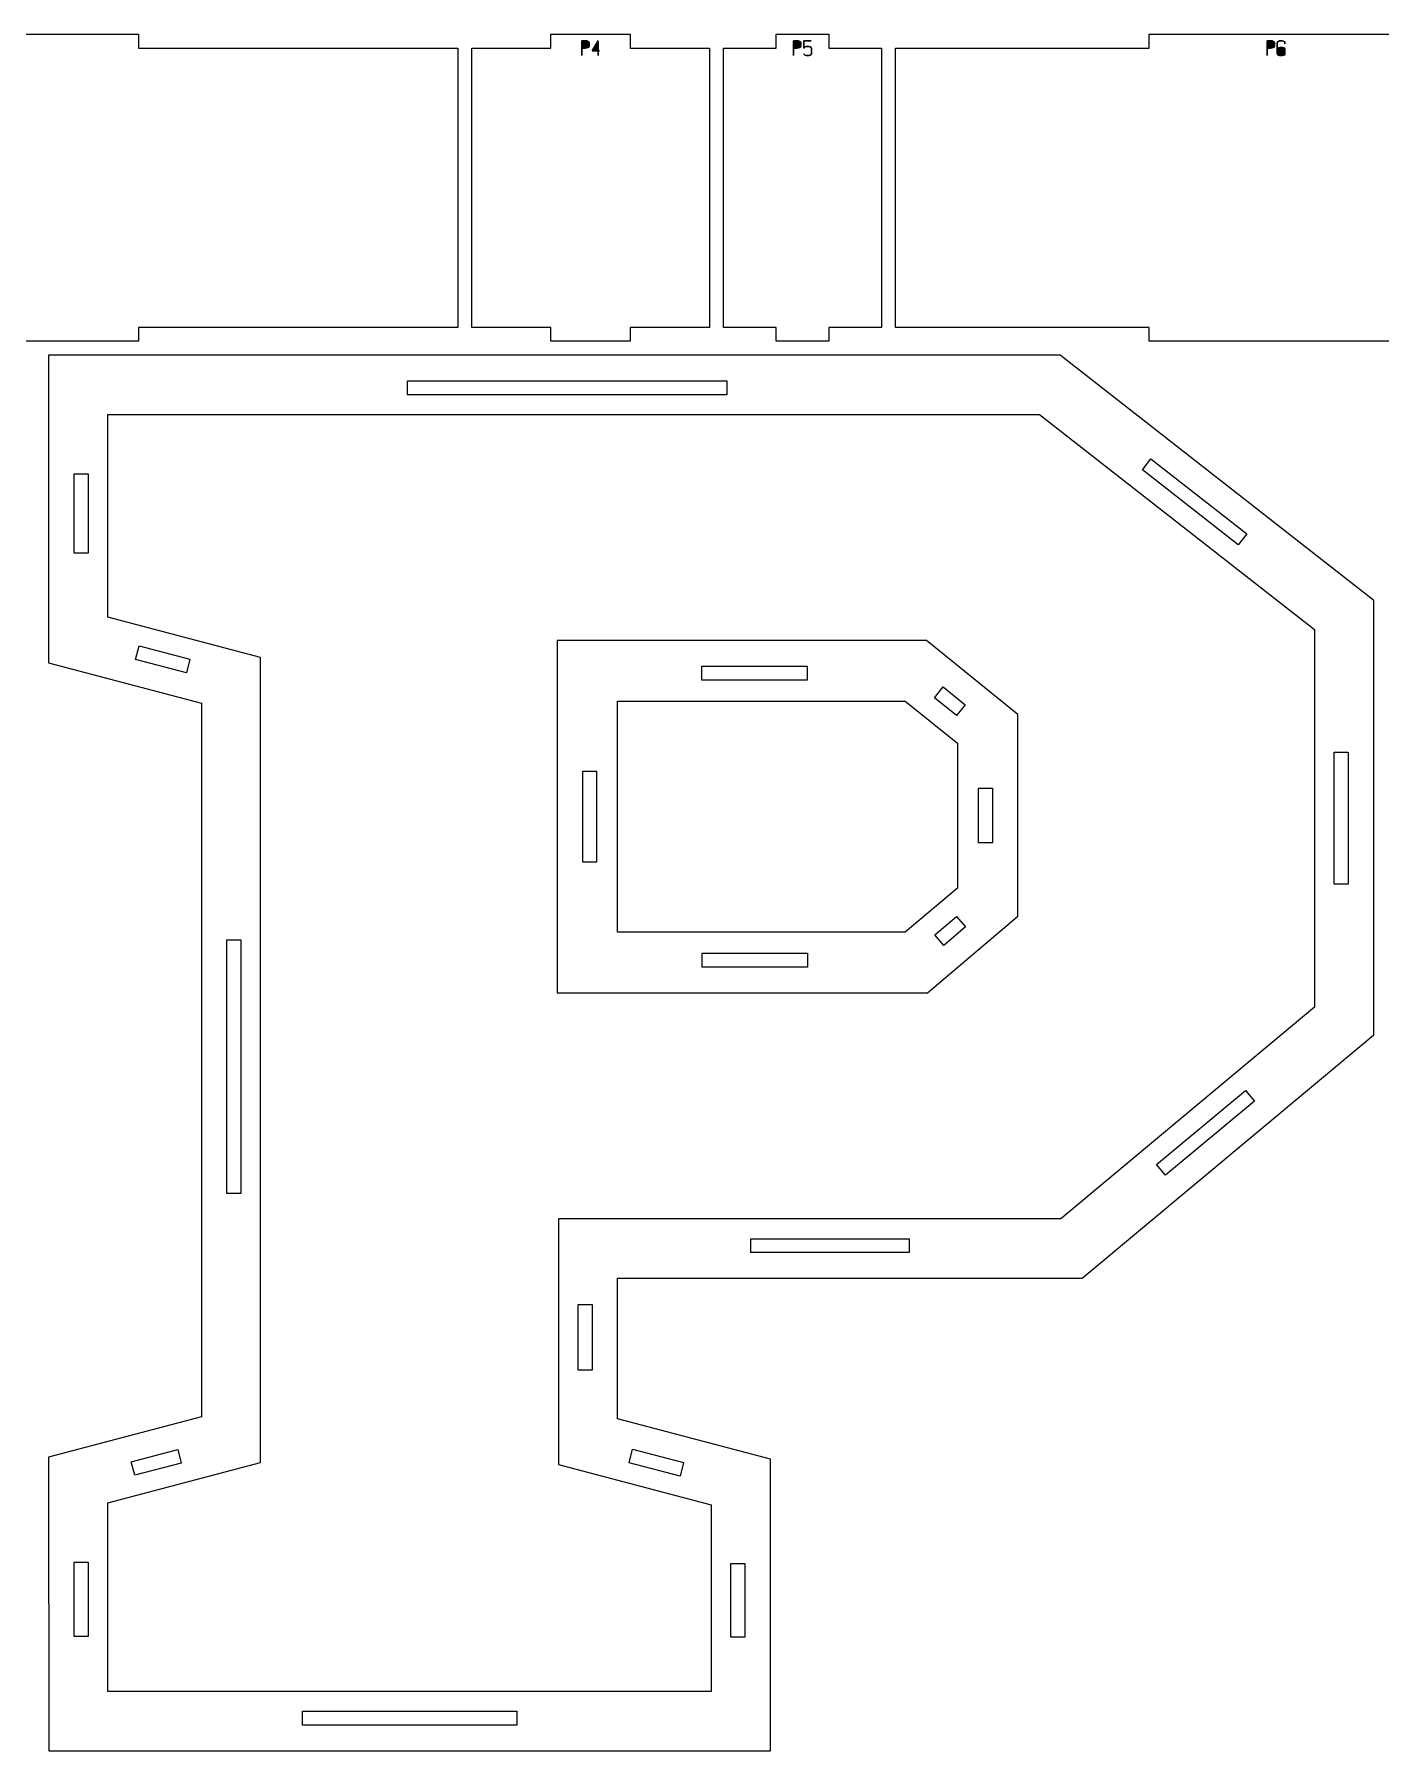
# Model space of a CAD drawing. Header units: centimetres. Extents: x -249 to 275, y -506 to 461.
# Drawn here: x 66.48 to 95.42, y 174.04 to 210.94 of the extents above; entities that cross this region are included whole.
import ezdxf

# ---------------------------------------------------------------- set-up
doc = ezdxf.new("R2010")
doc.units = ezdxf.units.CM
doc.header["$MEASUREMENT"] = 0
doc.layers.add('Capa 1', color=7, linetype='Continuous')

msp = doc.modelspace()

# ---------------------------------------------------------------- hatches: boundary and pattern name
at = {"layer": 'Capa 1', "true_color": 0x3e4095}
h = msp.add_hatch(color=175, dxfattribs=at)
edge = h.paths.add_edge_path()
edge.add_spline(control_points=[(78.32138, 210.64515), (78.34431, 210.64515), (78.3638, 210.64813), (78.37986, 210.65409), (78.39591, 210.66005), (78.40393, 210.66792), (78.40393, 210.67771), (78.40393, 210.67771), (78.40393, 210.76347), (78.40393, 210.76347), (78.40393, 210.77325), (78.39591, 210.78158), (78.37986, 210.78846), (78.3638, 210.79534), (78.34431, 210.79878), (78.32138, 210.79878), (78.32138, 210.79878), (78.24663, 210.79878), (78.24663, 210.79878), (78.24663, 210.79878), (78.24663, 210.64515), (78.24663, 210.64515), (78.24663, 210.64515), (78.32138, 210.64515), (78.32138, 210.64515)], knot_values=[0, 0, 0, 0, 0.125, 0.125, 0.125, 0.25, 0.25, 0.25, 0.375, 0.375, 0.375, 0.5, 0.5, 0.5, 0.625, 0.625, 0.625, 0.75, 0.75, 0.75, 0.875, 0.875, 0.875, 1, 1, 1, 1], degree=3, periodic=1)
h = msp.add_hatch(color=175, dxfattribs=at)
edge = h.paths.add_edge_path()
edge.add_spline(control_points=[(78.24663, 210.48234), (78.24663, 210.48234), (78.24663, 210.79878), (78.24663, 210.79878), (78.24663, 210.79878), (78.32138, 210.79878), (78.32138, 210.79878), (78.34431, 210.79878), (78.3638, 210.79534), (78.37986, 210.78846), (78.39591, 210.78158), (78.40393, 210.77325), (78.40393, 210.76347), (78.40393, 210.76347), (78.40393, 210.67771), (78.40393, 210.67771), (78.40393, 210.66792), (78.39591, 210.66005), (78.37986, 210.65409), (78.3638, 210.64813), (78.34431, 210.64515), (78.32138, 210.64515), (78.32138, 210.64515), (78.24663, 210.64515), (78.24663, 210.64515), (78.24663, 210.64515), (78.24663, 210.48234), (78.24663, 210.48234)], knot_values=[0, 0, 0, 0, 0.11111111, 0.11111111, 0.11111111, 0.22222222, 0.22222222, 0.22222222, 0.33333333, 0.33333333, 0.33333333, 0.44444444, 0.44444444, 0.44444444, 0.55555556, 0.55555556, 0.55555556, 0.66666667, 0.66666667, 0.66666667, 0.77777778, 0.77777778, 0.77777778, 0.88888889, 0.88888889, 0.88888889, 1, 1, 1, 1], degree=3, periodic=1)
h = msp.add_hatch(color=175, dxfattribs=at)
edge = h.paths.add_edge_path()
edge.add_spline(control_points=[(78.59655, 210.5869), (78.59655, 210.5869), (78.59655, 210.79924), (78.59655, 210.79924), (78.59655, 210.79924), (78.46676, 210.5869), (78.46676, 210.5869), (78.46676, 210.5869), (78.59655, 210.5869), (78.59655, 210.5869)], knot_values=[0, 0, 0, 0, 0.33333333, 0.33333333, 0.33333333, 0.66666667, 0.66666667, 0.66666667, 1, 1, 1, 1], degree=3, periodic=1)
h = msp.add_hatch(color=175, dxfattribs=at)
edge = h.paths.add_edge_path()
edge.add_spline(control_points=[(78.59655, 210.5869), (78.59655, 210.5869), (78.59655, 210.48234), (78.59655, 210.48234), (78.59655, 210.48234), (78.59655, 210.5869), (78.59655, 210.5869), (78.59655, 210.5869), (78.46676, 210.5869), (78.46676, 210.5869), (78.46676, 210.5869), (78.59655, 210.79924), (78.59655, 210.79924), (78.59655, 210.79924), (78.59655, 210.5869), (78.59655, 210.5869), (78.59655, 210.5869), (78.62636, 210.5869), (78.62636, 210.5869), (78.62636, 210.5869), (78.59655, 210.5869), (78.59655, 210.5869)], knot_values=[0, 0, 0, 0, 0.14285714, 0.14285714, 0.14285714, 0.28571429, 0.28571429, 0.28571429, 0.42857143, 0.42857143, 0.42857143, 0.57142857, 0.57142857, 0.57142857, 0.71428571, 0.71428571, 0.71428571, 0.85714286, 0.85714286, 0.85714286, 1, 1, 1, 1], degree=3, periodic=1)
h = msp.add_hatch(color=175, dxfattribs=at)
edge = h.paths.add_edge_path()
edge.add_spline(control_points=[(82.87279, 210.64515), (82.89572, 210.64515), (82.91521, 210.64813), (82.93127, 210.65409), (82.94732, 210.66005), (82.95534, 210.66792), (82.95534, 210.67771), (82.95534, 210.67771), (82.95534, 210.76347), (82.95534, 210.76347), (82.95534, 210.77325), (82.94732, 210.78158), (82.93127, 210.78846), (82.91521, 210.79534), (82.89572, 210.79878), (82.87279, 210.79878), (82.87279, 210.79878), (82.79804, 210.79878), (82.79804, 210.79878), (82.79804, 210.79878), (82.79804, 210.64515), (82.79804, 210.64515), (82.79804, 210.64515), (82.87279, 210.64515), (82.87279, 210.64515)], knot_values=[0, 0, 0, 0, 0.125, 0.125, 0.125, 0.25, 0.25, 0.25, 0.375, 0.375, 0.375, 0.5, 0.5, 0.5, 0.625, 0.625, 0.625, 0.75, 0.75, 0.75, 0.875, 0.875, 0.875, 1, 1, 1, 1], degree=3, periodic=1)
h = msp.add_hatch(color=175, dxfattribs=at)
edge = h.paths.add_edge_path()
edge.add_spline(control_points=[(82.79804, 210.48234), (82.79804, 210.48234), (82.79804, 210.79878), (82.79804, 210.79878), (82.79804, 210.79878), (82.87279, 210.79878), (82.87279, 210.79878), (82.89572, 210.79878), (82.91521, 210.79534), (82.93127, 210.78846), (82.94732, 210.78158), (82.95534, 210.77325), (82.95534, 210.76347), (82.95534, 210.76347), (82.95534, 210.67771), (82.95534, 210.67771), (82.95534, 210.66792), (82.94732, 210.66005), (82.93127, 210.65409), (82.91521, 210.64813), (82.89572, 210.64515), (82.87279, 210.64515), (82.87279, 210.64515), (82.79804, 210.64515), (82.79804, 210.64515), (82.79804, 210.64515), (82.79804, 210.48234), (82.79804, 210.48234)], knot_values=[0, 0, 0, 0, 0.11111111, 0.11111111, 0.11111111, 0.22222222, 0.22222222, 0.22222222, 0.33333333, 0.33333333, 0.33333333, 0.44444444, 0.44444444, 0.44444444, 0.55555556, 0.55555556, 0.55555556, 0.66666667, 0.66666667, 0.66666667, 0.77777778, 0.77777778, 0.77777778, 0.88888889, 0.88888889, 0.88888889, 1, 1, 1, 1], degree=3, periodic=1)
h = msp.add_hatch(color=175, dxfattribs=at)
edge = h.paths.add_edge_path()
edge.add_spline(control_points=[(83.10072, 210.48234), (83.07718, 210.48234), (83.05753, 210.48578), (83.04179, 210.49266), (83.02604, 210.49954), (83.01817, 210.50787), (83.01817, 210.51765), (83.01817, 210.50787), (83.02604, 210.49954), (83.04179, 210.49266), (83.05753, 210.48578), (83.07718, 210.48234), (83.10072, 210.48234), (83.12426, 210.48234), (83.14391, 210.48578), (83.15965, 210.49266), (83.1754, 210.49954), (83.18327, 210.50787), (83.18327, 210.51765), (83.18327, 210.51765), (83.18327, 210.64331), (83.18327, 210.64331), (83.18327, 210.6531), (83.1754, 210.66143), (83.15965, 210.66831), (83.14391, 210.67519), (83.12426, 210.67863), (83.10072, 210.67863), (83.07932, 210.67679), (83.06281, 210.67434), (83.05119, 210.67129), (83.03957, 210.66823), (83.02857, 210.6589), (83.01817, 210.64331), (83.01817, 210.64331), (83.01817, 210.79878), (83.01817, 210.79878), (83.01817, 210.79878), (83.17777, 210.79878), (83.17777, 210.79878), (83.17777, 210.79878), (83.01817, 210.79878), (83.01817, 210.79878), (83.01817, 210.79878), (83.01817, 210.64331), (83.01817, 210.64331), (83.02857, 210.6589), (83.03957, 210.66823), (83.05119, 210.67129), (83.06281, 210.67434), (83.07932, 210.67679), (83.10072, 210.67863), (83.12426, 210.67863), (83.14391, 210.67519), (83.15965, 210.66831), (83.1754, 210.66143), (83.18327, 210.6531), (83.18327, 210.64331), (83.18327, 210.64331), (83.18327, 210.51765), (83.18327, 210.51765), (83.18327, 210.50787), (83.1754, 210.49954), (83.15965, 210.49266), (83.14391, 210.48578), (83.12426, 210.48234), (83.10072, 210.48234)], knot_values=[0, 0, 0, 0, 0.04545455, 0.04545455, 0.04545455, 0.09090909, 0.09090909, 0.09090909, 0.13636364, 0.13636364, 0.13636364, 0.18181818, 0.18181818, 0.18181818, 0.22727273, 0.22727273, 0.22727273, 0.27272727, 0.27272727, 0.27272727, 0.31818182, 0.31818182, 0.31818182, 0.36363636, 0.36363636, 0.36363636, 0.40909091, 0.40909091, 0.40909091, 0.45454545, 0.45454545, 0.45454545, 0.5, 0.5, 0.5, 0.54545455, 0.54545455, 0.54545455, 0.59090909, 0.59090909, 0.59090909, 0.63636364, 0.63636364, 0.63636364, 0.68181818, 0.68181818, 0.68181818, 0.72727273, 0.72727273, 0.72727273, 0.77272727, 0.77272727, 0.77272727, 0.81818182, 0.81818182, 0.81818182, 0.86363636, 0.86363636, 0.86363636, 0.90909091, 0.90909091, 0.90909091, 0.95454545, 0.95454545, 0.95454545, 1, 1, 1, 1], degree=3, periodic=1)
h = msp.add_hatch(color=175, dxfattribs=at)
edge = h.paths.add_edge_path()
edge.add_spline(control_points=[(93.05332, 210.64515), (93.07625, 210.64515), (93.09574, 210.64813), (93.1118, 210.65409), (93.12785, 210.66005), (93.13587, 210.66792), (93.13587, 210.67771), (93.13587, 210.67771), (93.13587, 210.76347), (93.13587, 210.76347), (93.13587, 210.77325), (93.12785, 210.78158), (93.1118, 210.78846), (93.09574, 210.79534), (93.07625, 210.79878), (93.05332, 210.79878), (93.05332, 210.79878), (92.97857, 210.79878), (92.97857, 210.79878), (92.97857, 210.79878), (92.97857, 210.64515), (92.97857, 210.64515), (92.97857, 210.64515), (93.05332, 210.64515), (93.05332, 210.64515)], knot_values=[0, 0, 0, 0, 0.125, 0.125, 0.125, 0.25, 0.25, 0.25, 0.375, 0.375, 0.375, 0.5, 0.5, 0.5, 0.625, 0.625, 0.625, 0.75, 0.75, 0.75, 0.875, 0.875, 0.875, 1, 1, 1, 1], degree=3, periodic=1)
h = msp.add_hatch(color=175, dxfattribs=at)
edge = h.paths.add_edge_path()
edge.add_spline(control_points=[(92.97857, 210.48234), (92.97857, 210.48234), (92.97857, 210.79878), (92.97857, 210.79878), (92.97857, 210.79878), (93.05332, 210.79878), (93.05332, 210.79878), (93.07625, 210.79878), (93.09574, 210.79534), (93.1118, 210.78846), (93.12785, 210.78158), (93.13587, 210.77325), (93.13587, 210.76347), (93.13587, 210.76347), (93.13587, 210.67771), (93.13587, 210.67771), (93.13587, 210.66792), (93.12785, 210.66005), (93.1118, 210.65409), (93.09574, 210.64813), (93.07625, 210.64515), (93.05332, 210.64515), (93.05332, 210.64515), (92.97857, 210.64515), (92.97857, 210.64515), (92.97857, 210.64515), (92.97857, 210.48234), (92.97857, 210.48234)], knot_values=[0, 0, 0, 0, 0.11111111, 0.11111111, 0.11111111, 0.22222222, 0.22222222, 0.22222222, 0.33333333, 0.33333333, 0.33333333, 0.44444444, 0.44444444, 0.44444444, 0.55555556, 0.55555556, 0.55555556, 0.66666667, 0.66666667, 0.66666667, 0.77777778, 0.77777778, 0.77777778, 0.88888889, 0.88888889, 0.88888889, 1, 1, 1, 1], degree=3, periodic=1)
h = msp.add_hatch(color=175, dxfattribs=at)
edge = h.paths.add_edge_path()
edge.add_spline(control_points=[(93.28125, 210.48234), (93.25771, 210.48234), (93.23806, 210.48578), (93.22232, 210.49266), (93.20657, 210.49954), (93.1987, 210.50787), (93.1987, 210.51765), (93.1987, 210.51765), (93.1987, 210.62451), (93.1987, 210.62451), (93.1987, 210.62451), (93.1987, 210.76347), (93.1987, 210.76347), (93.1987, 210.77325), (93.20657, 210.78158), (93.22232, 210.78846), (93.23806, 210.79534), (93.25771, 210.79878), (93.28125, 210.79878), (93.30479, 210.79878), (93.32444, 210.79534), (93.34018, 210.78846), (93.35593, 210.78158), (93.3638, 210.77325), (93.3638, 210.76347), (93.3638, 210.76347), (93.3638, 210.73779), (93.3638, 210.73779), (93.3638, 210.73779), (93.3638, 210.76347), (93.3638, 210.76347), (93.3638, 210.77325), (93.35593, 210.78158), (93.34018, 210.78846), (93.32444, 210.79534), (93.30479, 210.79878), (93.28125, 210.79878), (93.25771, 210.79878), (93.23806, 210.79534), (93.22232, 210.78846), (93.20657, 210.78158), (93.1987, 210.77325), (93.1987, 210.76347), (93.1987, 210.76347), (93.1987, 210.62451), (93.1987, 210.62451), (93.1987, 210.63368), (93.20825, 210.64186), (93.22736, 210.64904), (93.24647, 210.65623), (93.26443, 210.65982), (93.28125, 210.65982), (93.30479, 210.65982), (93.32444, 210.65638), (93.34018, 210.6495), (93.35593, 210.64262), (93.3638, 210.63429), (93.3638, 210.62451), (93.3638, 210.62451), (93.3638, 210.51765), (93.3638, 210.51765), (93.3638, 210.50787), (93.35593, 210.49954), (93.34018, 210.49266), (93.32444, 210.48578), (93.30479, 210.48234), (93.28125, 210.48234)], knot_values=[0, 0, 0, 0, 0.04545455, 0.04545455, 0.04545455, 0.09090909, 0.09090909, 0.09090909, 0.13636364, 0.13636364, 0.13636364, 0.18181818, 0.18181818, 0.18181818, 0.22727273, 0.22727273, 0.22727273, 0.27272727, 0.27272727, 0.27272727, 0.31818182, 0.31818182, 0.31818182, 0.36363636, 0.36363636, 0.36363636, 0.40909091, 0.40909091, 0.40909091, 0.45454545, 0.45454545, 0.45454545, 0.5, 0.5, 0.5, 0.54545455, 0.54545455, 0.54545455, 0.59090909, 0.59090909, 0.59090909, 0.63636364, 0.63636364, 0.63636364, 0.68181818, 0.68181818, 0.68181818, 0.72727273, 0.72727273, 0.72727273, 0.77272727, 0.77272727, 0.77272727, 0.81818182, 0.81818182, 0.81818182, 0.86363636, 0.86363636, 0.86363636, 0.90909091, 0.90909091, 0.90909091, 0.95454545, 0.95454545, 0.95454545, 1, 1, 1, 1], degree=3, periodic=1)
h = msp.add_hatch(color=175, dxfattribs=at)
edge = h.paths.add_edge_path()
edge.add_spline(control_points=[(93.1987, 210.51765), (93.1987, 210.50787), (93.20657, 210.49954), (93.22232, 210.49266), (93.23806, 210.48578), (93.25771, 210.48234), (93.28125, 210.48234), (93.30479, 210.48234), (93.32444, 210.48578), (93.34018, 210.49266), (93.35593, 210.49954), (93.3638, 210.50787), (93.3638, 210.51765), (93.3638, 210.51765), (93.3638, 210.62451), (93.3638, 210.62451), (93.3638, 210.63429), (93.35593, 210.64262), (93.34018, 210.6495), (93.32444, 210.65638), (93.30479, 210.65982), (93.28125, 210.65982), (93.26443, 210.65982), (93.24647, 210.65623), (93.22736, 210.64904), (93.20825, 210.64186), (93.1987, 210.63368), (93.1987, 210.62451), (93.1987, 210.62451), (93.1987, 210.51765), (93.1987, 210.51765)], knot_values=[0, 0, 0, 0, 0.1, 0.1, 0.1, 0.2, 0.2, 0.2, 0.3, 0.3, 0.3, 0.4, 0.4, 0.4, 0.5, 0.5, 0.5, 0.6, 0.6, 0.6, 0.7, 0.7, 0.7, 0.8, 0.8, 0.8, 0.9, 0.9, 0.9, 1, 1, 1, 1], degree=3, periodic=1)

# ---------------------------------------------------------------- linework, layer by layer
at = {"layer": 'Capa 1', "color": 240, "lineweight": 9}
for points, knots in [([(54.97837, 210.63954), (54.97837, 210.63954), (54.97837, 204.63954), (54.97837, 204.63954), (54.97837, 204.63954), (61.84588, 204.63954), (61.84588, 204.63954), (61.84588, 204.63954), (61.84588, 204.33954), (61.84588, 204.33954), (61.84588, 204.33954), (68.71339, 204.33954), (68.71339, 204.33954), (68.71339, 204.33954), (68.71339, 204.63954), (68.71339, 204.63954), (68.71339, 204.63954), (75.58091, 204.63954), (75.58091, 204.63954), (75.58091, 204.63954), (75.58091, 210.63954), (75.58091, 210.63954), (75.58091, 210.63954), (68.71339, 210.63954), (68.71339, 210.63954), (68.71339, 210.63954), (68.71339, 210.93954), (68.71339, 210.93954), (68.71339, 210.93954), (61.84588, 210.93954), (61.84588, 210.93954), (61.84588, 210.93954), (61.84588, 210.63954), (61.84588, 210.63954), (61.84588, 210.63954), (54.97837, 210.63954), (54.97837, 210.63954)], [0, 0, 0, 0, 0.08333333, 0.08333333, 0.08333333, 0.16666667, 0.16666667, 0.16666667, 0.25, 0.25, 0.25, 0.33333333, 0.33333333, 0.33333333, 0.41666667, 0.41666667, 0.41666667, 0.5, 0.5, 0.5, 0.58333333, 0.58333333, 0.58333333, 0.66666667, 0.66666667, 0.66666667, 0.75, 0.75, 0.75, 0.83333333, 0.83333333, 0.83333333, 0.91666667, 0.91666667, 0.91666667, 1, 1, 1, 1]), ([(75.88091, 210.63954), (75.88091, 210.63954), (75.88091, 204.63954), (75.88091, 204.63954), (75.88091, 204.63954), (77.58463, 204.63954), (77.58463, 204.63954), (77.58463, 204.63954), (77.58463, 204.33954), (77.58463, 204.33954), (77.58463, 204.33954), (79.28835, 204.33954), (79.28835, 204.33954), (79.28835, 204.33954), (79.28835, 204.63954), (79.28835, 204.63954), (79.28835, 204.63954), (80.99208, 204.63954), (80.99208, 204.63954), (80.99208, 204.63954), (80.99208, 210.63954), (80.99208, 210.63954), (80.99208, 210.63954), (79.28835, 210.63954), (79.28835, 210.63954), (79.28835, 210.63954), (79.28835, 210.93954), (79.28835, 210.93954), (79.28835, 210.93954), (77.58463, 210.93954), (77.58463, 210.93954), (77.58463, 210.93954), (77.58463, 210.63954), (77.58463, 210.63954), (77.58463, 210.63954), (75.88091, 210.63954), (75.88091, 210.63954)], [0, 0, 0, 0, 0.08333333, 0.08333333, 0.08333333, 0.16666667, 0.16666667, 0.16666667, 0.25, 0.25, 0.25, 0.33333333, 0.33333333, 0.33333333, 0.41666667, 0.41666667, 0.41666667, 0.5, 0.5, 0.5, 0.58333333, 0.58333333, 0.58333333, 0.66666667, 0.66666667, 0.66666667, 0.75, 0.75, 0.75, 0.83333333, 0.83333333, 0.83333333, 0.91666667, 0.91666667, 0.91666667, 1, 1, 1, 1]), ([(81.29208, 210.63954), (81.29208, 210.63954), (81.29208, 204.63954), (81.29208, 204.63954), (81.29208, 204.63954), (82.42446, 204.63954), (82.42446, 204.63954), (82.42446, 204.63954), (82.42446, 204.33954), (82.42446, 204.33954), (82.42446, 204.33954), (83.55685, 204.33954), (83.55685, 204.33954), (83.55685, 204.33954), (83.55685, 204.63954), (83.55685, 204.63954), (83.55685, 204.63954), (84.68923, 204.63954), (84.68923, 204.63954), (84.68923, 204.63954), (84.68923, 210.63954), (84.68923, 210.63954), (84.68923, 210.63954), (83.55685, 210.63954), (83.55685, 210.63954), (83.55685, 210.63954), (83.55685, 210.93954), (83.55685, 210.93954), (83.55685, 210.93954), (82.42446, 210.93954), (82.42446, 210.93954), (82.42446, 210.93954), (82.42446, 210.63954), (82.42446, 210.63954), (82.42446, 210.63954), (81.29208, 210.63954), (81.29208, 210.63954)], [0, 0, 0, 0, 0.08333333, 0.08333333, 0.08333333, 0.16666667, 0.16666667, 0.16666667, 0.25, 0.25, 0.25, 0.33333333, 0.33333333, 0.33333333, 0.41666667, 0.41666667, 0.41666667, 0.5, 0.5, 0.5, 0.58333333, 0.58333333, 0.58333333, 0.66666667, 0.66666667, 0.66666667, 0.75, 0.75, 0.75, 0.83333333, 0.83333333, 0.83333333, 0.91666667, 0.91666667, 0.91666667, 1, 1, 1, 1]), ([(84.98923, 210.63954), (84.98923, 210.63954), (84.98923, 204.63954), (84.98923, 204.63954), (84.98923, 204.63954), (90.44387, 204.63954), (90.44387, 204.63954), (90.44387, 204.63954), (90.44387, 204.33954), (90.44387, 204.33954), (90.44387, 204.33954), (95.8985, 204.33954), (95.8985, 204.33954), (95.8985, 204.33954), (95.8985, 204.63954), (95.8985, 204.63954), (95.8985, 204.63954), (101.35314, 204.63954), (101.35314, 204.63954), (101.35314, 204.63954), (101.35314, 210.63954), (101.35314, 210.63954), (101.35314, 210.63954), (95.8985, 210.63954), (95.8985, 210.63954), (95.8985, 210.63954), (95.8985, 210.93954), (95.8985, 210.93954), (95.8985, 210.93954), (90.44387, 210.93954), (90.44387, 210.93954), (90.44387, 210.93954), (90.44387, 210.63954), (90.44387, 210.63954), (90.44387, 210.63954), (84.98923, 210.63954), (84.98923, 210.63954)], [0, 0, 0, 0, 0.08333333, 0.08333333, 0.08333333, 0.16666667, 0.16666667, 0.16666667, 0.25, 0.25, 0.25, 0.33333333, 0.33333333, 0.33333333, 0.41666667, 0.41666667, 0.41666667, 0.5, 0.5, 0.5, 0.58333333, 0.58333333, 0.58333333, 0.66666667, 0.66666667, 0.66666667, 0.75, 0.75, 0.75, 0.83333333, 0.83333333, 0.83333333, 0.91666667, 0.91666667, 0.91666667, 1, 1, 1, 1]), ([(95.27104, 189.42861), (95.27104, 189.42861), (89.00304, 184.19808), (89.00304, 184.19808), (89.00304, 184.19808), (79.01747, 184.19808), (79.01747, 184.19808), (79.01747, 184.19808), (79.01747, 181.17215), (79.01747, 181.17215), (79.01747, 181.17215), (82.30276, 180.30759), (82.30276, 180.30759), (82.30276, 180.30759), (82.30276, 174.0396), (82.30276, 174.0396), (82.30276, 174.0396), (66.78874, 174.0396), (66.78874, 174.0396), (66.78874, 174.0396), (66.78406, 180.35082), (66.78406, 180.35082), (66.78406, 180.35082), (70.06936, 181.21537), (70.06936, 181.21537), (70.06936, 181.21537), (70.06936, 196.56116), (70.06936, 196.56116), (70.06936, 196.56116), (66.78406, 197.42572), (66.78406, 197.42572), (66.78406, 197.42572), (66.78406, 204.03954), (66.78406, 204.03954), (66.78406, 204.03954), (88.52753, 204.03954), (88.52753, 204.03954), (88.52753, 204.03954), (95.27104, 198.76577), (95.27104, 198.76577), (95.27104, 198.76577), (95.27104, 189.42861), (95.27104, 189.42861)], [0, 0, 0, 0, 0.07142857, 0.07142857, 0.07142857, 0.14285714, 0.14285714, 0.14285714, 0.21428571, 0.21428571, 0.21428571, 0.28571429, 0.28571429, 0.28571429, 0.35714286, 0.35714286, 0.35714286, 0.42857143, 0.42857143, 0.42857143, 0.5, 0.5, 0.5, 0.57142857, 0.57142857, 0.57142857, 0.64285714, 0.64285714, 0.64285714, 0.71428571, 0.71428571, 0.71428571, 0.78571429, 0.78571429, 0.78571429, 0.85714286, 0.85714286, 0.85714286, 0.92857143, 0.92857143, 0.92857143, 1, 1, 1, 1]), ([(74.5001, 203.19101), (74.5001, 203.19101), (81.36762, 203.19101), (81.36762, 203.19101), (81.36762, 203.19101), (81.36762, 203.49101), (81.36762, 203.49101), (81.36762, 203.49101), (74.5001, 203.49101), (74.5001, 203.49101), (74.5001, 203.49101), (74.5001, 203.19101), (74.5001, 203.19101)], [0, 0, 0, 0, 0.25, 0.25, 0.25, 0.5, 0.5, 0.5, 0.75, 0.75, 0.75, 1, 1, 1, 1]), ([(93.99825, 190.02423), (93.99825, 190.02423), (93.99825, 198.14536), (93.99825, 198.14536), (93.99825, 198.14536), (88.08893, 202.76675), (88.08893, 202.76675), (88.08893, 202.76675), (68.05685, 202.76675), (68.05685, 202.76675), (68.05685, 202.76675), (68.05685, 198.4069), (68.05685, 198.4069), (68.05685, 198.4069), (71.34215, 197.54234), (71.34215, 197.54234), (71.34215, 197.54234), (71.34215, 180.23419), (71.34215, 180.23419), (71.34215, 180.23419), (68.05758, 179.36983), (68.05758, 179.36983), (68.05758, 179.36983), (68.06059, 175.31239), (68.06059, 175.31239), (68.06059, 175.31239), (81.02997, 175.31239), (81.02997, 175.31239), (81.02997, 175.31239), (81.02997, 179.32641), (81.02997, 179.32641), (81.02997, 179.32641), (77.74468, 180.19097), (77.74468, 180.19097), (77.74468, 180.19097), (77.74468, 185.47087), (77.74468, 185.47087), (77.74468, 185.47087), (88.54174, 185.47087), (88.54174, 185.47087), (88.54174, 185.47087), (93.99825, 190.02423), (93.99825, 190.02423)], [0, 0, 0, 0, 0.07142857, 0.07142857, 0.07142857, 0.14285714, 0.14285714, 0.14285714, 0.21428571, 0.21428571, 0.21428571, 0.28571429, 0.28571429, 0.28571429, 0.35714286, 0.35714286, 0.35714286, 0.42857143, 0.42857143, 0.42857143, 0.5, 0.5, 0.5, 0.57142857, 0.57142857, 0.57142857, 0.64285714, 0.64285714, 0.64285714, 0.71428571, 0.71428571, 0.71428571, 0.78571429, 0.78571429, 0.78571429, 0.85714286, 0.85714286, 0.85714286, 0.92857143, 0.92857143, 0.92857143, 1, 1, 1, 1]), ([(67.63259, 199.78356), (67.63259, 199.78356), (67.63259, 201.48729), (67.63259, 201.48729), (67.63259, 201.48729), (67.33259, 201.48729), (67.33259, 201.48729), (67.33259, 201.48729), (67.33259, 199.78356), (67.33259, 199.78356), (67.33259, 199.78356), (67.63259, 199.78356), (67.63259, 199.78356)], [0, 0, 0, 0, 0.25, 0.25, 0.25, 0.5, 0.5, 0.5, 0.75, 0.75, 0.75, 1, 1, 1, 1]), ([(90.29759, 201.57806), (90.29759, 201.57806), (92.36005, 199.96511), (92.36005, 199.96511), (92.36005, 199.96511), (92.54486, 200.20143), (92.54486, 200.20143), (92.54486, 200.20143), (90.4824, 201.81438), (90.4824, 201.81438), (90.4824, 201.81438), (90.29759, 201.57806), (90.29759, 201.57806)], [0, 0, 0, 0, 0.25, 0.25, 0.25, 0.5, 0.5, 0.5, 0.75, 0.75, 0.75, 1, 1, 1, 1]), ([(69.82279, 197.50347), (69.82279, 197.50347), (68.72769, 197.79165), (68.72769, 197.79165), (68.72769, 197.79165), (68.65134, 197.50153), (68.65134, 197.50153), (68.65134, 197.50153), (69.74644, 197.21334), (69.74644, 197.21334), (69.74644, 197.21334), (69.82279, 197.50347), (69.82279, 197.50347)], [0, 0, 0, 0, 0.25, 0.25, 0.25, 0.5, 0.5, 0.5, 0.75, 0.75, 0.75, 1, 1, 1, 1]), ([(87.62293, 191.98129), (87.62293, 191.98129), (85.67521, 190.33322), (85.67521, 190.33322), (85.67521, 190.33322), (77.71731, 190.33322), (77.71731, 190.33322), (77.71731, 190.33322), (77.7175, 197.90439), (77.7175, 197.90439), (77.7175, 197.90439), (85.65844, 197.90439), (85.65844, 197.90439), (85.65844, 197.90439), (87.62293, 196.31769), (87.62293, 196.31769), (87.62293, 196.31769), (87.62293, 191.98129), (87.62293, 191.98129)], [0, 0, 0, 0, 0.16666667, 0.16666667, 0.16666667, 0.33333333, 0.33333333, 0.33333333, 0.5, 0.5, 0.5, 0.66666667, 0.66666667, 0.66666667, 0.83333333, 0.83333333, 0.83333333, 1, 1, 1, 1]), ([(80.83019, 197.05586), (80.83019, 197.05586), (83.09438, 197.05586), (83.09438, 197.05586), (83.09438, 197.05586), (83.09438, 197.35586), (83.09438, 197.35586), (83.09438, 197.35586), (80.83019, 197.35586), (80.83019, 197.35586), (80.83019, 197.35586), (80.83019, 197.05586), (80.83019, 197.05586)], [0, 0, 0, 0, 0.25, 0.25, 0.25, 0.5, 0.5, 0.5, 0.75, 0.75, 0.75, 1, 1, 1, 1]), ([(85.83051, 196.67467), (85.83051, 196.67467), (86.30245, 196.29349), (86.30245, 196.29349), (86.30245, 196.29349), (86.49095, 196.52687), (86.49095, 196.52687), (86.49095, 196.52687), (86.01901, 196.90806), (86.01901, 196.90806), (86.01901, 196.90806), (85.83051, 196.67467), (85.83051, 196.67467)], [0, 0, 0, 0, 0.25, 0.25, 0.25, 0.5, 0.5, 0.5, 0.75, 0.75, 0.75, 1, 1, 1, 1]), ([(86.32293, 192.58423), (86.32293, 192.58423), (86.32293, 195.69661), (86.32293, 195.69661), (86.32293, 195.69661), (85.19901, 196.60439), (85.19901, 196.60439), (85.19901, 196.60439), (79.01747, 196.60439), (79.01747, 196.60439), (79.01747, 196.60439), (79.01734, 191.63322), (79.01734, 191.63322), (79.01734, 191.63322), (85.19901, 191.63322), (85.19901, 191.63322), (85.19901, 191.63322), (86.32293, 192.58423), (86.32293, 192.58423)], [0, 0, 0, 0, 0.16666667, 0.16666667, 0.16666667, 0.33333333, 0.33333333, 0.33333333, 0.5, 0.5, 0.5, 0.66666667, 0.66666667, 0.66666667, 0.83333333, 0.83333333, 0.83333333, 1, 1, 1, 1]), ([(94.42251, 195.51), (94.42251, 195.51), (94.42251, 192.66785), (94.42251, 192.66785), (94.42251, 192.66785), (94.72251, 192.66785), (94.72251, 192.66785), (94.72251, 192.66785), (94.72251, 195.51), (94.72251, 195.51), (94.72251, 195.51), (94.42251, 195.51), (94.42251, 195.51)], [0, 0, 0, 0, 0.25, 0.25, 0.25, 0.5, 0.5, 0.5, 0.75, 0.75, 0.75, 1, 1, 1, 1]), ([(78.56591, 193.13979), (78.56591, 193.13979), (78.56596, 195.09782), (78.56596, 195.09782), (78.56596, 195.09782), (78.26596, 195.09783), (78.26596, 195.09783), (78.26596, 195.09783), (78.26591, 193.13979), (78.26591, 193.13979), (78.26591, 193.13979), (78.56591, 193.13979), (78.56591, 193.13979)], [0, 0, 0, 0, 0.25, 0.25, 0.25, 0.5, 0.5, 0.5, 0.75, 0.75, 0.75, 1, 1, 1, 1]), ([(86.7744, 194.73315), (86.7744, 194.73315), (86.7744, 193.55399), (86.7744, 193.55399), (86.7744, 193.55399), (87.0744, 193.55399), (87.0744, 193.55399), (87.0744, 193.55399), (87.0744, 194.73315), (87.0744, 194.73315), (87.0744, 194.73315), (86.7744, 194.73315), (86.7744, 194.73315)], [0, 0, 0, 0, 0.25, 0.25, 0.25, 0.5, 0.5, 0.5, 0.75, 0.75, 0.75, 1, 1, 1, 1]), ([(86.3044, 191.97714), (86.3044, 191.97714), (85.83439, 191.57945), (85.83439, 191.57945), (85.83439, 191.57945), (86.02818, 191.35043), (86.02818, 191.35043), (86.02818, 191.35043), (86.49818, 191.74813), (86.49818, 191.74813), (86.49818, 191.74813), (86.3044, 191.97714), (86.3044, 191.97714)], [0, 0, 0, 0, 0.25, 0.25, 0.25, 0.5, 0.5, 0.5, 0.75, 0.75, 0.75, 1, 1, 1, 1]), ([(70.91789, 186.01589), (70.91789, 186.01589), (70.91789, 191.47052), (70.91789, 191.47052), (70.91789, 191.47052), (70.61789, 191.47052), (70.61789, 191.47052), (70.61789, 191.47052), (70.61789, 186.01589), (70.61789, 186.01589), (70.61789, 186.01589), (70.91789, 186.01589), (70.91789, 186.01589)], [0, 0, 0, 0, 0.25, 0.25, 0.25, 0.5, 0.5, 0.5, 0.75, 0.75, 0.75, 1, 1, 1, 1]), ([(83.09821, 191.18175), (83.09821, 191.18175), (80.83204, 191.18175), (80.83204, 191.18175), (80.83204, 191.18175), (80.83204, 190.88175), (80.83204, 190.88175), (80.83204, 190.88175), (83.09821, 190.88175), (83.09821, 190.88175), (83.09821, 190.88175), (83.09821, 191.18175), (83.09821, 191.18175)], [0, 0, 0, 0, 0.25, 0.25, 0.25, 0.5, 0.5, 0.5, 0.75, 0.75, 0.75, 1, 1, 1, 1]), ([(92.51351, 188.23266), (92.51351, 188.23266), (90.6045, 186.63964), (90.6045, 186.63964), (90.6045, 186.63964), (90.79671, 186.4093), (90.79671, 186.4093), (90.79671, 186.4093), (92.70572, 188.00233), (92.70572, 188.00233), (92.70572, 188.00233), (92.51351, 188.23266), (92.51351, 188.23266)], [0, 0, 0, 0, 0.25, 0.25, 0.25, 0.5, 0.5, 0.5, 0.75, 0.75, 0.75, 1, 1, 1, 1]), ([(85.28665, 185.04661), (85.28665, 185.04661), (81.87779, 185.04661), (81.87779, 185.04661), (81.87779, 185.04661), (81.87779, 184.74661), (81.87779, 184.74661), (81.87779, 184.74661), (85.28665, 184.74661), (85.28665, 184.74661), (85.28665, 184.74661), (85.28665, 185.04661), (85.28665, 185.04661)], [0, 0, 0, 0, 0.25, 0.25, 0.25, 0.5, 0.5, 0.5, 0.75, 0.75, 0.75, 1, 1, 1, 1]), ([(78.16894, 183.63379), (78.16894, 183.63379), (78.16894, 182.22097), (78.16894, 182.22097), (78.16894, 182.22097), (78.46894, 182.22097), (78.46894, 182.22097), (78.46894, 182.22097), (78.46894, 183.63379), (78.46894, 183.63379), (78.46894, 183.63379), (78.16894, 183.63379), (78.16894, 183.63379)], [0, 0, 0, 0, 0.25, 0.25, 0.25, 0.5, 0.5, 0.5, 0.75, 0.75, 0.75, 1, 1, 1, 1]), ([(68.63449, 179.96036), (68.63449, 179.96036), (69.63591, 180.22389), (69.63591, 180.22389), (69.63591, 180.22389), (69.55956, 180.51401), (69.55956, 180.51401), (69.55956, 180.51401), (68.55815, 180.25048), (68.55815, 180.25048), (68.55815, 180.25048), (68.63449, 179.96036), (68.63449, 179.96036)], [0, 0, 0, 0, 0.25, 0.25, 0.25, 0.5, 0.5, 0.5, 0.75, 0.75, 0.75, 1, 1, 1, 1]), ([(79.26404, 180.22984), (79.26404, 180.22984), (80.35913, 179.94166), (80.35913, 179.94166), (80.35913, 179.94166), (80.43548, 180.23178), (80.43548, 180.23178), (80.43548, 180.23178), (79.34039, 180.51997), (79.34039, 180.51997), (79.34039, 180.51997), (79.26404, 180.22984), (79.26404, 180.22984)], [0, 0, 0, 0, 0.25, 0.25, 0.25, 0.5, 0.5, 0.5, 0.75, 0.75, 0.75, 1, 1, 1, 1]), ([(67.63545, 176.49103), (67.63545, 176.49103), (67.63427, 178.09393), (67.63427, 178.09393), (67.63427, 178.09393), (67.33427, 178.09371), (67.33427, 178.09371), (67.33427, 178.09371), (67.33545, 176.49081), (67.33545, 176.49081), (67.33545, 176.49081), (67.63545, 176.49103), (67.63545, 176.49103)], [0, 0, 0, 0, 0.25, 0.25, 0.25, 0.5, 0.5, 0.5, 0.75, 0.75, 0.75, 1, 1, 1, 1]), ([(81.45423, 178.06502), (81.45423, 178.06502), (81.45423, 176.47658), (81.45423, 176.47658), (81.45423, 176.47658), (81.75423, 176.47658), (81.75423, 176.47658), (81.75423, 176.47658), (81.75423, 178.06502), (81.75423, 178.06502), (81.75423, 178.06502), (81.45423, 178.06502), (81.45423, 178.06502)], [0, 0, 0, 0, 0.25, 0.25, 0.25, 0.5, 0.5, 0.5, 0.75, 0.75, 0.75, 1, 1, 1, 1]), ([(76.84837, 174.88813), (76.84837, 174.88813), (72.2425, 174.88813), (72.2425, 174.88813), (72.2425, 174.88813), (72.2425, 174.58813), (72.2425, 174.58813), (72.2425, 174.58813), (76.84837, 174.58813), (76.84837, 174.58813), (76.84837, 174.58813), (76.84837, 174.88813), (76.84837, 174.88813)], [0, 0, 0, 0, 0.25, 0.25, 0.25, 0.5, 0.5, 0.5, 0.75, 0.75, 0.75, 1, 1, 1, 1])]:
    msp.add_open_spline(points, degree=3, knots=knots, dxfattribs=at)
at = {"layer": 'Capa 1', "color": 114, "lineweight": 9}
for points, knots in [([(78.32138, 210.64515), (78.34431, 210.64515), (78.3638, 210.64813), (78.37986, 210.65409), (78.39591, 210.66005), (78.40393, 210.66792), (78.40393, 210.67771), (78.40393, 210.67771), (78.40393, 210.76347), (78.40393, 210.76347), (78.40393, 210.77325), (78.39591, 210.78158), (78.37986, 210.78846), (78.3638, 210.79534), (78.34431, 210.79878), (78.32138, 210.79878), (78.32138, 210.79878), (78.24663, 210.79878), (78.24663, 210.79878), (78.24663, 210.79878), (78.24663, 210.64515), (78.24663, 210.64515), (78.24663, 210.64515), (78.32138, 210.64515), (78.32138, 210.64515)], [0, 0, 0, 0, 0.125, 0.125, 0.125, 0.25, 0.25, 0.25, 0.375, 0.375, 0.375, 0.5, 0.5, 0.5, 0.625, 0.625, 0.625, 0.75, 0.75, 0.75, 0.875, 0.875, 0.875, 1, 1, 1, 1]), ([(78.24663, 210.48234), (78.24663, 210.48234), (78.24663, 210.79878), (78.24663, 210.79878), (78.24663, 210.79878), (78.32138, 210.79878), (78.32138, 210.79878), (78.34431, 210.79878), (78.3638, 210.79534), (78.37986, 210.78846), (78.39591, 210.78158), (78.40393, 210.77325), (78.40393, 210.76347), (78.40393, 210.76347), (78.40393, 210.67771), (78.40393, 210.67771), (78.40393, 210.66792), (78.39591, 210.66005), (78.37986, 210.65409), (78.3638, 210.64813), (78.34431, 210.64515), (78.32138, 210.64515), (78.32138, 210.64515), (78.24663, 210.64515), (78.24663, 210.64515), (78.24663, 210.64515), (78.24663, 210.48234), (78.24663, 210.48234)], [0, 0, 0, 0, 0.11111111, 0.11111111, 0.11111111, 0.22222222, 0.22222222, 0.22222222, 0.33333333, 0.33333333, 0.33333333, 0.44444444, 0.44444444, 0.44444444, 0.55555556, 0.55555556, 0.55555556, 0.66666667, 0.66666667, 0.66666667, 0.77777778, 0.77777778, 0.77777778, 0.88888889, 0.88888889, 0.88888889, 1, 1, 1, 1]), ([(78.59655, 210.5869), (78.59655, 210.5869), (78.59655, 210.79924), (78.59655, 210.79924), (78.59655, 210.79924), (78.46676, 210.5869), (78.46676, 210.5869), (78.46676, 210.5869), (78.59655, 210.5869), (78.59655, 210.5869)], [0, 0, 0, 0, 0.33333333, 0.33333333, 0.33333333, 0.66666667, 0.66666667, 0.66666667, 1, 1, 1, 1]), ([(78.59655, 210.5869), (78.59655, 210.5869), (78.59655, 210.48234), (78.59655, 210.48234), (78.59655, 210.48234), (78.59655, 210.5869), (78.59655, 210.5869), (78.59655, 210.5869), (78.46676, 210.5869), (78.46676, 210.5869), (78.46676, 210.5869), (78.59655, 210.79924), (78.59655, 210.79924), (78.59655, 210.79924), (78.59655, 210.5869), (78.59655, 210.5869), (78.59655, 210.5869), (78.62636, 210.5869), (78.62636, 210.5869), (78.62636, 210.5869), (78.59655, 210.5869), (78.59655, 210.5869)], [0, 0, 0, 0, 0.14285714, 0.14285714, 0.14285714, 0.28571429, 0.28571429, 0.28571429, 0.42857143, 0.42857143, 0.42857143, 0.57142857, 0.57142857, 0.57142857, 0.71428571, 0.71428571, 0.71428571, 0.85714286, 0.85714286, 0.85714286, 1, 1, 1, 1]), ([(82.87279, 210.64515), (82.89572, 210.64515), (82.91521, 210.64813), (82.93127, 210.65409), (82.94732, 210.66005), (82.95534, 210.66792), (82.95534, 210.67771), (82.95534, 210.67771), (82.95534, 210.76347), (82.95534, 210.76347), (82.95534, 210.77325), (82.94732, 210.78158), (82.93127, 210.78846), (82.91521, 210.79534), (82.89572, 210.79878), (82.87279, 210.79878), (82.87279, 210.79878), (82.79804, 210.79878), (82.79804, 210.79878), (82.79804, 210.79878), (82.79804, 210.64515), (82.79804, 210.64515), (82.79804, 210.64515), (82.87279, 210.64515), (82.87279, 210.64515)], [0, 0, 0, 0, 0.125, 0.125, 0.125, 0.25, 0.25, 0.25, 0.375, 0.375, 0.375, 0.5, 0.5, 0.5, 0.625, 0.625, 0.625, 0.75, 0.75, 0.75, 0.875, 0.875, 0.875, 1, 1, 1, 1]), ([(82.79804, 210.48234), (82.79804, 210.48234), (82.79804, 210.79878), (82.79804, 210.79878), (82.79804, 210.79878), (82.87279, 210.79878), (82.87279, 210.79878), (82.89572, 210.79878), (82.91521, 210.79534), (82.93127, 210.78846), (82.94732, 210.78158), (82.95534, 210.77325), (82.95534, 210.76347), (82.95534, 210.76347), (82.95534, 210.67771), (82.95534, 210.67771), (82.95534, 210.66792), (82.94732, 210.66005), (82.93127, 210.65409), (82.91521, 210.64813), (82.89572, 210.64515), (82.87279, 210.64515), (82.87279, 210.64515), (82.79804, 210.64515), (82.79804, 210.64515), (82.79804, 210.64515), (82.79804, 210.48234), (82.79804, 210.48234)], [0, 0, 0, 0, 0.11111111, 0.11111111, 0.11111111, 0.22222222, 0.22222222, 0.22222222, 0.33333333, 0.33333333, 0.33333333, 0.44444444, 0.44444444, 0.44444444, 0.55555556, 0.55555556, 0.55555556, 0.66666667, 0.66666667, 0.66666667, 0.77777778, 0.77777778, 0.77777778, 0.88888889, 0.88888889, 0.88888889, 1, 1, 1, 1]), ([(83.10072, 210.48234), (83.07718, 210.48234), (83.05753, 210.48578), (83.04179, 210.49266), (83.02604, 210.49954), (83.01817, 210.50787), (83.01817, 210.51765), (83.01817, 210.50787), (83.02604, 210.49954), (83.04179, 210.49266), (83.05753, 210.48578), (83.07718, 210.48234), (83.10072, 210.48234), (83.12426, 210.48234), (83.14391, 210.48578), (83.15965, 210.49266), (83.1754, 210.49954), (83.18327, 210.50787), (83.18327, 210.51765), (83.18327, 210.51765), (83.18327, 210.64331), (83.18327, 210.64331), (83.18327, 210.6531), (83.1754, 210.66143), (83.15965, 210.66831), (83.14391, 210.67519), (83.12426, 210.67863), (83.10072, 210.67863), (83.07932, 210.67679), (83.06281, 210.67434), (83.05119, 210.67129), (83.03957, 210.66823), (83.02857, 210.6589), (83.01817, 210.64331), (83.01817, 210.64331), (83.01817, 210.79878), (83.01817, 210.79878), (83.01817, 210.79878), (83.17777, 210.79878), (83.17777, 210.79878), (83.17777, 210.79878), (83.01817, 210.79878), (83.01817, 210.79878), (83.01817, 210.79878), (83.01817, 210.64331), (83.01817, 210.64331), (83.02857, 210.6589), (83.03957, 210.66823), (83.05119, 210.67129), (83.06281, 210.67434), (83.07932, 210.67679), (83.10072, 210.67863), (83.12426, 210.67863), (83.14391, 210.67519), (83.15965, 210.66831), (83.1754, 210.66143), (83.18327, 210.6531), (83.18327, 210.64331), (83.18327, 210.64331), (83.18327, 210.51765), (83.18327, 210.51765), (83.18327, 210.50787), (83.1754, 210.49954), (83.15965, 210.49266), (83.14391, 210.48578), (83.12426, 210.48234), (83.10072, 210.48234)], [0, 0, 0, 0, 0.04545455, 0.04545455, 0.04545455, 0.09090909, 0.09090909, 0.09090909, 0.13636364, 0.13636364, 0.13636364, 0.18181818, 0.18181818, 0.18181818, 0.22727273, 0.22727273, 0.22727273, 0.27272727, 0.27272727, 0.27272727, 0.31818182, 0.31818182, 0.31818182, 0.36363636, 0.36363636, 0.36363636, 0.40909091, 0.40909091, 0.40909091, 0.45454545, 0.45454545, 0.45454545, 0.5, 0.5, 0.5, 0.54545455, 0.54545455, 0.54545455, 0.59090909, 0.59090909, 0.59090909, 0.63636364, 0.63636364, 0.63636364, 0.68181818, 0.68181818, 0.68181818, 0.72727273, 0.72727273, 0.72727273, 0.77272727, 0.77272727, 0.77272727, 0.81818182, 0.81818182, 0.81818182, 0.86363636, 0.86363636, 0.86363636, 0.90909091, 0.90909091, 0.90909091, 0.95454545, 0.95454545, 0.95454545, 1, 1, 1, 1]), ([(93.05332, 210.64515), (93.07625, 210.64515), (93.09574, 210.64813), (93.1118, 210.65409), (93.12785, 210.66005), (93.13587, 210.66792), (93.13587, 210.67771), (93.13587, 210.67771), (93.13587, 210.76347), (93.13587, 210.76347), (93.13587, 210.77325), (93.12785, 210.78158), (93.1118, 210.78846), (93.09574, 210.79534), (93.07625, 210.79878), (93.05332, 210.79878), (93.05332, 210.79878), (92.97857, 210.79878), (92.97857, 210.79878), (92.97857, 210.79878), (92.97857, 210.64515), (92.97857, 210.64515), (92.97857, 210.64515), (93.05332, 210.64515), (93.05332, 210.64515)], [0, 0, 0, 0, 0.125, 0.125, 0.125, 0.25, 0.25, 0.25, 0.375, 0.375, 0.375, 0.5, 0.5, 0.5, 0.625, 0.625, 0.625, 0.75, 0.75, 0.75, 0.875, 0.875, 0.875, 1, 1, 1, 1]), ([(92.97857, 210.48234), (92.97857, 210.48234), (92.97857, 210.79878), (92.97857, 210.79878), (92.97857, 210.79878), (93.05332, 210.79878), (93.05332, 210.79878), (93.07625, 210.79878), (93.09574, 210.79534), (93.1118, 210.78846), (93.12785, 210.78158), (93.13587, 210.77325), (93.13587, 210.76347), (93.13587, 210.76347), (93.13587, 210.67771), (93.13587, 210.67771), (93.13587, 210.66792), (93.12785, 210.66005), (93.1118, 210.65409), (93.09574, 210.64813), (93.07625, 210.64515), (93.05332, 210.64515), (93.05332, 210.64515), (92.97857, 210.64515), (92.97857, 210.64515), (92.97857, 210.64515), (92.97857, 210.48234), (92.97857, 210.48234)], [0, 0, 0, 0, 0.11111111, 0.11111111, 0.11111111, 0.22222222, 0.22222222, 0.22222222, 0.33333333, 0.33333333, 0.33333333, 0.44444444, 0.44444444, 0.44444444, 0.55555556, 0.55555556, 0.55555556, 0.66666667, 0.66666667, 0.66666667, 0.77777778, 0.77777778, 0.77777778, 0.88888889, 0.88888889, 0.88888889, 1, 1, 1, 1]), ([(93.28125, 210.48234), (93.25771, 210.48234), (93.23806, 210.48578), (93.22232, 210.49266), (93.20657, 210.49954), (93.1987, 210.50787), (93.1987, 210.51765), (93.1987, 210.51765), (93.1987, 210.62451), (93.1987, 210.62451), (93.1987, 210.62451), (93.1987, 210.76347), (93.1987, 210.76347), (93.1987, 210.77325), (93.20657, 210.78158), (93.22232, 210.78846), (93.23806, 210.79534), (93.25771, 210.79878), (93.28125, 210.79878), (93.30479, 210.79878), (93.32444, 210.79534), (93.34018, 210.78846), (93.35593, 210.78158), (93.3638, 210.77325), (93.3638, 210.76347), (93.3638, 210.76347), (93.3638, 210.73779), (93.3638, 210.73779), (93.3638, 210.73779), (93.3638, 210.76347), (93.3638, 210.76347), (93.3638, 210.77325), (93.35593, 210.78158), (93.34018, 210.78846), (93.32444, 210.79534), (93.30479, 210.79878), (93.28125, 210.79878), (93.25771, 210.79878), (93.23806, 210.79534), (93.22232, 210.78846), (93.20657, 210.78158), (93.1987, 210.77325), (93.1987, 210.76347), (93.1987, 210.76347), (93.1987, 210.62451), (93.1987, 210.62451), (93.1987, 210.63368), (93.20825, 210.64186), (93.22736, 210.64904), (93.24647, 210.65623), (93.26443, 210.65982), (93.28125, 210.65982), (93.30479, 210.65982), (93.32444, 210.65638), (93.34018, 210.6495), (93.35593, 210.64262), (93.3638, 210.63429), (93.3638, 210.62451), (93.3638, 210.62451), (93.3638, 210.51765), (93.3638, 210.51765), (93.3638, 210.50787), (93.35593, 210.49954), (93.34018, 210.49266), (93.32444, 210.48578), (93.30479, 210.48234), (93.28125, 210.48234)], [0, 0, 0, 0, 0.04545455, 0.04545455, 0.04545455, 0.09090909, 0.09090909, 0.09090909, 0.13636364, 0.13636364, 0.13636364, 0.18181818, 0.18181818, 0.18181818, 0.22727273, 0.22727273, 0.22727273, 0.27272727, 0.27272727, 0.27272727, 0.31818182, 0.31818182, 0.31818182, 0.36363636, 0.36363636, 0.36363636, 0.40909091, 0.40909091, 0.40909091, 0.45454545, 0.45454545, 0.45454545, 0.5, 0.5, 0.5, 0.54545455, 0.54545455, 0.54545455, 0.59090909, 0.59090909, 0.59090909, 0.63636364, 0.63636364, 0.63636364, 0.68181818, 0.68181818, 0.68181818, 0.72727273, 0.72727273, 0.72727273, 0.77272727, 0.77272727, 0.77272727, 0.81818182, 0.81818182, 0.81818182, 0.86363636, 0.86363636, 0.86363636, 0.90909091, 0.90909091, 0.90909091, 0.95454545, 0.95454545, 0.95454545, 1, 1, 1, 1]), ([(93.1987, 210.51765), (93.1987, 210.50787), (93.20657, 210.49954), (93.22232, 210.49266), (93.23806, 210.48578), (93.25771, 210.48234), (93.28125, 210.48234), (93.30479, 210.48234), (93.32444, 210.48578), (93.34018, 210.49266), (93.35593, 210.49954), (93.3638, 210.50787), (93.3638, 210.51765), (93.3638, 210.51765), (93.3638, 210.62451), (93.3638, 210.62451), (93.3638, 210.63429), (93.35593, 210.64262), (93.34018, 210.6495), (93.32444, 210.65638), (93.30479, 210.65982), (93.28125, 210.65982), (93.26443, 210.65982), (93.24647, 210.65623), (93.22736, 210.64904), (93.20825, 210.64186), (93.1987, 210.63368), (93.1987, 210.62451), (93.1987, 210.62451), (93.1987, 210.51765), (93.1987, 210.51765)], [0, 0, 0, 0, 0.1, 0.1, 0.1, 0.2, 0.2, 0.2, 0.3, 0.3, 0.3, 0.4, 0.4, 0.4, 0.5, 0.5, 0.5, 0.6, 0.6, 0.6, 0.7, 0.7, 0.7, 0.8, 0.8, 0.8, 0.9, 0.9, 0.9, 1, 1, 1, 1])]:
    msp.add_open_spline(points, degree=3, knots=knots, dxfattribs=at)

doc.saveas('drawing.dxf')
